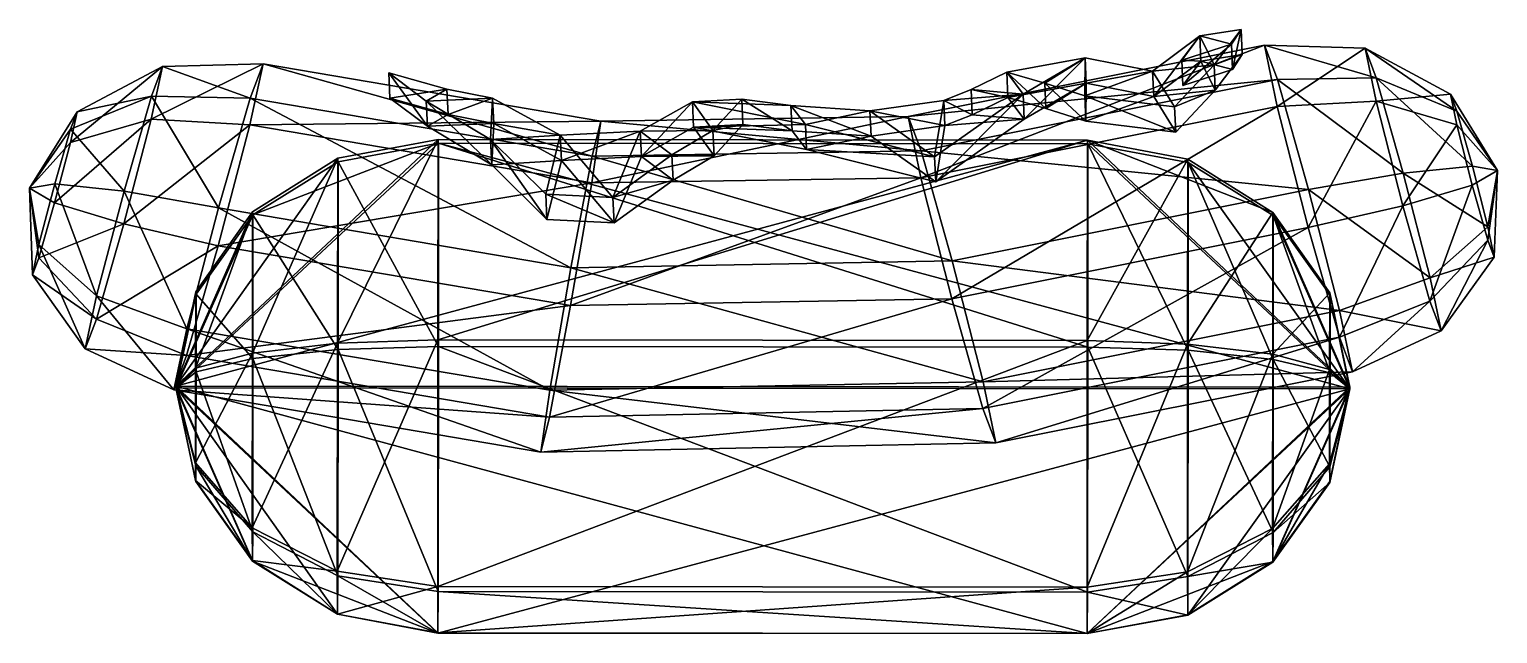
# Model space of a CAD drawing. Extents: x -130 to 129, y 0 to 106.
import ezdxf

# ---------------------------------------------------------------- set-up
doc = ezdxf.new("R2010")
doc.units = 0
for name, color, linetype in [('bun', 250, 'CONTINUOUS'), ('bun_2', 250, 'CONTINUOUS'), ('hotdog_2', 250, 'CONTINUOUS'), ('mustard', 250, 'CONTINUOUS')]:
    doc.layers.add(name, color=color, linetype=linetype)

msp = doc.modelspace()

# ---------------------------------------------------------------- meshes
at = {"layer": 'bun'}
mesh = msp.add_polyface(dxfattribs=at)
corners = [(102.592548, 43.021872, 11.599836), (-103.789025, 43.207228, 11.817685), (99.061194, 26.536916, 5.31811), (89.047634, 12.56795, 0.00013), (74.076342, 3.241623, -3.544491), (56.426562, -0.022218, -4.776115), (-57.735106, 0.080314, -4.655609), (-75.376356, 3.37585, -3.386733), (-90.323355, 12.729048, 0.189468), (-100.300557, 26.715968, 5.528549), (99.082099, 29.337613, 22.739948), (89.086262, 17.742963, 32.19149), (74.126812, 10.003103, 38.515548), (56.48119, 7.296355, 40.749344), (-57.680478, 7.398887, 40.869849), (-75.325886, 10.13733, 38.673306), (-90.284727, 17.904061, 32.380828), (-100.279652, 29.516665, 22.950388), (99.103543, 45.825721, 29.025379), (89.125884, 48.209014, 43.805452), (74.17858, 49.808916, 53.689921), (56.537224, 50.381858, 57.173966), (-57.624444, 50.484389, 57.294471), (-75.274118, 49.943144, 53.847678), (-90.245105, 48.370112, 43.99479), (-100.258209, 46.004773, 29.235819), (99.10408, 59.513132, 17.888971), (89.126878, 73.500052, 23.228053), (74.179879, 82.85325, 26.804254), (56.538629, 86.148786, 28.07313), (-57.623039, 86.251318, 28.193635), (-75.272819, 82.987477, 26.962011), (-90.244111, 73.66115, 23.417391), (-100.257671, 59.692184, 18.099411), (102.592548, 43.021872, 11.599836), (99.061194, 26.536916, 5.31811), (89.047634, 12.56795, 0.00013), (74.076342, 3.241623, -3.544491), (56.426562, -0.022218, -4.776115), (-57.735106, 0.080314, -4.655609), (-75.376356, 3.37585, -3.386733), (-90.323355, 12.729048, 0.189468), (-100.300557, 26.715968, 5.528549), (-103.789025, 43.207228, 11.817685), (102.592548, 43.021872, 11.599836), (99.10408, 59.513132, 17.888971), (89.126878, 73.500052, 23.228053), (74.179879, 82.85325, 26.804254), (56.538629, 86.148786, 28.07313), (-57.623039, 86.251318, 28.193635), (-75.272819, 82.987477, 26.962011), (-90.244111, 73.66115, 23.417391), (-100.257671, 59.692184, 18.099411), (-103.789025, 43.207228, 11.817685)]
mesh.append_faces([[corners[k] for k in face] for face in [(0, 2, 10), (2, 3, 11), (3, 4, 12), (4, 5, 13), (5, 6, 14), (6, 7, 15), (7, 8, 16), (8, 9, 17), (9, 1, 17), (0, 10, 18), (10, 11, 19), (11, 12, 20), (12, 13, 21), (13, 14, 22), (14, 15, 23), (15, 16, 24), (16, 17, 25), (17, 1, 25), (0, 18, 26), (18, 19, 27), (19, 20, 28), (20, 21, 29), (21, 22, 30), (22, 23, 31), (23, 24, 32), (24, 25, 33), (25, 1, 33), (34, 36, 35), (34, 37, 36), (34, 38, 37), (34, 39, 38), (34, 43, 39), (39, 41, 40), (39, 43, 41), (41, 43, 42), (44, 45, 46), (44, 46, 47), (44, 47, 48), (44, 48, 49), (44, 49, 53), (49, 50, 51), (49, 51, 53), (51, 52, 53), (2, 11, 10), (3, 12, 11), (4, 13, 12), (5, 14, 13), (6, 15, 14), (7, 16, 15), (8, 17, 16), (10, 19, 18), (11, 20, 19), (12, 21, 20), (13, 22, 21), (14, 23, 22), (15, 24, 23), (16, 25, 24), (18, 27, 26), (19, 28, 27), (20, 29, 28), (21, 30, 29), (22, 31, 30), (23, 32, 31), (24, 33, 32)]])
at = {"layer": 'bun_2'}
mesh = msp.add_polyface(dxfattribs=at)
corners = [(-103.822577, 43.520667, -20.233007), (102.558997, 43.335293, -20.450863), (-100.321269, 26.915027, -14.259912), (-90.333181, 12.83114, -9.203576), (-75.378909, 3.41315, -5.833782), (-57.735105, 0.09486, -4.663549), (56.426563, -0.007681, -4.784058), (74.073789, 3.27891, -5.991544), (89.037808, 12.670027, -9.39292), (99.040483, 26.735958, -14.470358), (-100.336794, 30.040222, -31.626481), (-90.361868, 18.605748, -41.292811), (-75.41639, 10.958039, -47.760388), (-57.775674, 8.26139, -50.04458), (56.385994, 8.158849, -50.165089), (74.036308, 10.823799, -47.91815), (89.009121, 18.444636, -41.482155), (99.024958, 29.861154, -31.836927), (-100.32819, 46.642709, -37.603281), (-90.345971, 49.283144, -52.336499), (-75.395619, 51.039989, -62.18966), (-57.753192, 51.64578, -65.662712), (56.408475, 51.543239, -65.783221), (74.057079, 50.905749, -62.347422), (89.025018, 49.122032, -52.525842), (99.033561, 46.463641, -37.813727), (-100.304062, 60.120001, -26.213513), (-90.301387, 74.185932, -31.290951), (-75.337368, 83.57705, -34.692327), (-57.690142, 86.86364, -35.899813), (56.471526, 86.761099, -36.020322), (74.11533, 83.44281, -34.850089), (89.069602, 74.02482, -31.480294), (99.05769, 59.940933, -26.423959), (-103.822577, 43.520667, -20.233007), (-100.321269, 26.915027, -14.259912), (-90.333181, 12.83114, -9.203576), (-75.378909, 3.41315, -5.833782), (-57.735105, 0.09486, -4.663549), (56.426563, -0.007681, -4.784058), (74.073789, 3.27891, -5.991544), (89.037808, 12.670027, -9.39292), (99.040483, 26.735958, -14.470358), (102.558997, 43.335293, -20.450863), (-103.822577, 43.520667, -20.233007), (-100.304062, 60.120001, -26.213513), (-90.301387, 74.185932, -31.290951), (-75.337368, 83.57705, -34.692327), (-57.690142, 86.86364, -35.899813), (56.471526, 86.761099, -36.020322), (74.11533, 83.44281, -34.850089), (89.069602, 74.02482, -31.480294), (99.05769, 59.940933, -26.423959), (102.558997, 43.335293, -20.450863)]
mesh.append_faces([[corners[k] for k in face] for face in [(0, 2, 10), (2, 3, 11), (3, 4, 12), (4, 5, 13), (5, 6, 14), (6, 7, 15), (7, 8, 16), (8, 9, 17), (9, 1, 17), (0, 10, 18), (10, 11, 19), (11, 12, 20), (12, 13, 21), (13, 14, 22), (14, 15, 23), (15, 16, 24), (16, 17, 25), (17, 1, 25), (0, 18, 26), (18, 19, 27), (19, 20, 28), (20, 21, 29), (21, 22, 30), (22, 23, 31), (23, 24, 32), (24, 25, 33), (25, 1, 33), (34, 36, 35), (34, 37, 36), (34, 38, 37), (34, 39, 38), (34, 43, 39), (39, 41, 40), (39, 43, 41), (41, 43, 42), (44, 45, 46), (44, 46, 47), (44, 47, 48), (44, 48, 49), (44, 49, 53), (49, 50, 51), (49, 51, 53), (51, 52, 53), (2, 11, 10), (3, 12, 11), (4, 13, 12), (5, 14, 13), (6, 15, 14), (7, 16, 15), (8, 17, 16), (10, 19, 18), (11, 20, 19), (12, 21, 20), (13, 22, 21), (14, 23, 22), (15, 24, 23), (16, 25, 24), (18, 27, 26), (19, 28, 27), (20, 29, 28), (21, 30, 29), (22, 31, 30), (23, 32, 31), (24, 33, 32)]])
at = {"layer": 'hotdog_2'}
mesh = msp.add_polyface(dxfattribs=at)
corners = [(-129.556128, 78.315726, -1.700115), (128.564698, 81.414068, -2.349411), (-125.087752, 79.073159, 13.133917), (-112.914028, 77.807579, 24.188828), (-96.296896, 74.858097, 28.502461), (-34.343885, 64.342451, 29.620656), (32.663257, 65.559919, 29.405351), (95.341319, 78.096816, 27.914217), (111.965493, 80.976109, 23.570057), (124.126093, 82.190308, 12.4928), (-127.870393, 68.445206, 9.968329), (-117.733703, 59.399425, 18.705868), (-101.862177, 53.602191, 22.171285), (-38.082574, 42.77677, 23.322418), (38.110884, 44.28076, 23.064062), (100.788947, 56.817656, 21.572927), (116.683276, 62.547817, 18.078339), (126.849907, 71.550729, 9.322156), (-129.03299, 63.066187, 0.024828), (-119.747381, 50.08269, 1.483218), (-104.187372, 42.844153, 2.284282), (-39.651168, 31.890418, 3.449059), (40.347387, 33.513089, 3.17287), (103.025449, 46.049986, 1.681735), (118.620144, 53.222741, 0.852062), (127.968158, 66.166893, -0.62344), (-127.89451, 66.087058, -10.871818), (-117.775475, 55.314992, -17.390327), (-101.910411, 48.885894, -19.509011), (-38.130807, 38.060473, -18.357878), (38.062651, 39.564463, -18.616234), (100.740713, 52.101359, -20.107369), (116.641505, 58.463384, -18.017856), (126.82579, 69.19258, -11.517992), (-125.121859, 75.738233, -16.338502), (-112.973102, 72.031318, -26.858901), (-96.365109, 68.188246, -30.442378), (-34.412098, 57.6726, -29.324184), (32.595044, 58.890068, -29.539488), (95.273106, 71.426965, -31.030623), (111.906418, 75.199849, -27.477671), (124.091987, 78.855383, -16.979619), (-122.339218, 86.366186, -13.172914), (-108.153427, 90.439473, -21.375941), (-90.799828, 89.444152, -24.111202), (-30.67341, 79.238282, -23.025946), (27.147416, 80.169227, -23.198199), (89.825479, 92.706124, -24.689333), (107.188635, 93.628141, -21.985953), (121.368173, 89.494962, -13.808974), (-121.176621, 91.745206, -3.229413), (-106.13975, 99.756207, -4.153292), (-88.474634, 100.20219, -4.224199), (-29.104816, 90.124633, -3.152587), (24.910914, 90.936898, -3.307007), (87.588977, 103.473794, -4.798141), (105.251767, 102.953218, -4.759676), (120.249922, 94.878798, -3.863378), (-122.315101, 88.724335, 7.667234), (-108.111656, 94.523906, 14.720254), (-90.751594, 94.160448, 17.569094), (-30.625176, 83.954579, 18.65435), (27.19565, 84.885524, 18.482097), (89.873713, 97.422421, 16.990962), (107.230406, 97.712574, 14.110241), (121.39229, 91.853111, 7.031173)]
mesh.append_faces([[corners[k] for k in face] for face in [(0, 2, 10), (2, 3, 11), (3, 4, 12), (4, 5, 13), (5, 6, 14), (6, 7, 15), (7, 8, 16), (8, 9, 17), (9, 1, 17), (0, 10, 18), (10, 11, 19), (11, 12, 20), (12, 13, 21), (13, 14, 22), (14, 15, 23), (15, 16, 24), (16, 17, 25), (17, 1, 25), (0, 18, 26), (18, 19, 27), (19, 20, 28), (20, 21, 29), (21, 22, 30), (22, 23, 31), (23, 24, 32), (24, 25, 33), (25, 1, 33), (0, 26, 34), (26, 27, 35), (27, 28, 36), (28, 29, 37), (29, 30, 38), (30, 31, 39), (31, 32, 40), (32, 33, 41), (33, 1, 41), (0, 34, 42), (34, 35, 43), (35, 36, 44), (36, 37, 45), (37, 38, 46), (38, 39, 47), (39, 40, 48), (40, 41, 49), (41, 1, 49), (0, 42, 50), (42, 43, 51), (43, 44, 52), (44, 45, 53), (45, 46, 54), (46, 47, 55), (47, 48, 56), (48, 49, 57), (49, 1, 57), (0, 50, 58), (50, 51, 59), (51, 52, 60), (52, 53, 61), (53, 54, 62), (54, 55, 63), (55, 56, 64), (56, 57, 65), (57, 1, 65), (0, 58, 2), (58, 59, 3), (59, 60, 4), (60, 61, 5), (61, 62, 6), (62, 63, 7), (63, 64, 8), (64, 65, 9), (65, 1, 9), (2, 11, 10), (3, 12, 11), (4, 13, 12), (5, 14, 13), (6, 15, 14), (7, 16, 15), (8, 17, 16), (10, 19, 18), (11, 20, 19), (12, 21, 20), (13, 22, 21), (14, 23, 22), (15, 24, 23), (16, 25, 24), (18, 27, 26), (19, 28, 27), (20, 29, 28), (21, 30, 29), (22, 31, 30), (23, 32, 31), (24, 33, 32), (26, 35, 34), (27, 36, 35), (28, 37, 36), (29, 38, 37), (30, 39, 38), (31, 40, 39), (32, 41, 40), (34, 43, 42), (35, 44, 43), (36, 45, 44), (37, 46, 45), (38, 47, 46), (39, 48, 47), (40, 49, 48), (42, 51, 50), (43, 52, 51), (44, 53, 52), (45, 54, 53), (46, 55, 54), (47, 56, 55), (48, 57, 56), (50, 59, 58), (51, 60, 59), (52, 61, 60), (53, 62, 61), (54, 63, 62), (55, 64, 63), (56, 65, 64), (58, 3, 2), (59, 4, 3), (60, 5, 4), (61, 6, 5), (62, 7, 6), (63, 8, 7), (64, 9, 8)]])
at = {"layer": 'mustard'}
mesh = msp.add_polyface(dxfattribs=at)
corners = [(81.968346, 99.191476, 5.934748), (83.665024, 101.825179, -6.232647), (78.913489, 95.571157, -15.501053), (73.247589, 96.400935, 9.653525), (71.965676, 88.173018, -24.531245), (56.173759, 90.123054, -16.551508), (49.162916, 92.343491, -9.976521), (42.483515, 94.292783, -3.191446), (36.204448, 91.228721, 3.026369), (31.394072, 89.325722, 6.298419), (18.420185, 87.4805, 8.740839), (4.523007, 88.422483, 4.658474), (-4.107702, 89.550113, -4.963221), (-9.184074, 84.030106, -14.910118), (-16.377306, 79.760055, -22.531839), (-26.765541, 72.224059, -25.113911), (-38.576245, 72.833269, -25.342702), (-48.271007, 82.45179, -22.94056), (-59.576059, 89.212511, -14.529068), (-66.18276, 94.172316, 3.807161), (-55.941422, 91.305651, 7.824431), (-47.906929, 89.719745, -9.891357), (-36.019871, 83.195944, -17.694978), (-21.946258, 83.909056, -14.743963), (-12.788017, 89.06642, 1.469444), (7.070938, 85.107253, 16.605923), (29.802476, 79.425919, 21.657724), (45.345485, 90.453749, 11.546351), (56.245743, 96.823934, -4.725657), (68.121206, 94.465505, -13.381627), (76.415672, 100.669666, -5.539238), (81.760096, 103.627732, 5.209306), (83.456775, 106.261434, -6.95809), (78.705239, 100.007413, -16.226495), (73.03934, 100.837191, 8.928082), (71.757426, 92.609274, -25.256687), (55.965509, 94.55931, -17.276951), (48.954666, 96.779747, -10.701963), (42.275265, 98.729039, -3.916888), (35.996198, 95.664977, 2.300926), (31.185823, 93.761978, 5.572977), (18.211936, 91.916756, 8.015397), (4.314757, 92.858739, 3.933032), (-4.315952, 93.986369, -5.688663), (-9.392323, 88.466361, -15.63556), (-16.585556, 84.196311, -23.257281), (-26.973791, 76.660314, -25.839354), (-38.784494, 77.269525, -26.068144), (-48.479257, 86.888045, -23.666002), (-59.784309, 93.648767, -15.254511), (-66.39101, 98.608571, 3.081718), (-56.149672, 95.741907, 7.098989), (-48.115179, 94.156001, -10.616799), (-36.228121, 87.6322, -18.42042), (-22.154507, 88.345311, -15.469405), (-12.996266, 93.502676, 0.744002), (6.862688, 89.543509, 15.880481), (29.594226, 83.862175, 20.932281), (45.137236, 94.890004, 10.820909), (56.037493, 101.26019, -5.4511), (67.912956, 98.901761, -14.107069), (76.207422, 105.105921, -6.26468)]
mesh.append_faces([[corners[k] for k in face] for face in [(31, 34, 61), (33, 32, 61), (54, 53, 46), (35, 33, 60), (49, 52, 51), (57, 56, 41), (36, 60, 59), (42, 56, 55), (58, 57, 40), (56, 42, 41), (53, 48, 47), (44, 43, 55), (48, 53, 52), (54, 45, 44), (59, 38, 37), (38, 59, 58), (29, 2, 4), (28, 29, 5), (6, 7, 28), (24, 12, 13), (20, 21, 18), (23, 14, 15), (22, 15, 16), (21, 22, 17), (27, 8, 9), (26, 9, 10), (0, 1, 30), (30, 1, 2), (27, 28, 7), (13, 14, 23), (10, 11, 25), (11, 12, 24), (3, 34, 31), (0, 31, 32), (1, 32, 33), (2, 33, 35), (4, 35, 36), (5, 36, 37), (6, 37, 38), (7, 38, 39), (8, 39, 40), (9, 40, 41), (10, 41, 42), (11, 42, 43), (12, 43, 44), (13, 44, 45), (14, 45, 46), (15, 46, 47), (16, 47, 48), (17, 48, 49), (18, 49, 50), (19, 50, 51), (20, 51, 52), (21, 52, 53), (22, 53, 54), (23, 54, 55), (24, 55, 56), (25, 56, 57), (26, 57, 58), (27, 58, 59), (28, 59, 60), (29, 60, 61), (30, 61, 34), (31, 61, 32), (33, 61, 60), (54, 46, 45), (35, 60, 36), (49, 51, 50), (57, 41, 40), (36, 59, 37), (42, 55, 43), (58, 40, 39), (53, 47, 46), (44, 55, 54), (48, 52, 49), (38, 58, 39), (29, 4, 5), (28, 5, 6), (24, 13, 23), (20, 18, 19), (23, 15, 22), (22, 16, 17), (21, 17, 18), (27, 9, 26), (26, 10, 25), (0, 30, 3), (30, 2, 29), (27, 7, 8), (11, 24, 25), (3, 31, 0), (0, 32, 1), (1, 33, 2), (2, 35, 4), (4, 36, 5), (5, 37, 6), (6, 38, 7), (7, 39, 8), (8, 40, 9), (9, 41, 10), (10, 42, 11), (11, 43, 12), (12, 44, 13), (13, 45, 14), (14, 46, 15), (15, 47, 16), (16, 48, 17), (17, 49, 18), (18, 50, 19), (19, 51, 20), (20, 52, 21), (21, 53, 22), (22, 54, 23), (23, 55, 24), (24, 56, 25), (25, 57, 26), (26, 58, 27), (27, 59, 28), (28, 60, 29), (29, 61, 30), (30, 34, 3)]])

doc.saveas('drawing.dxf')
